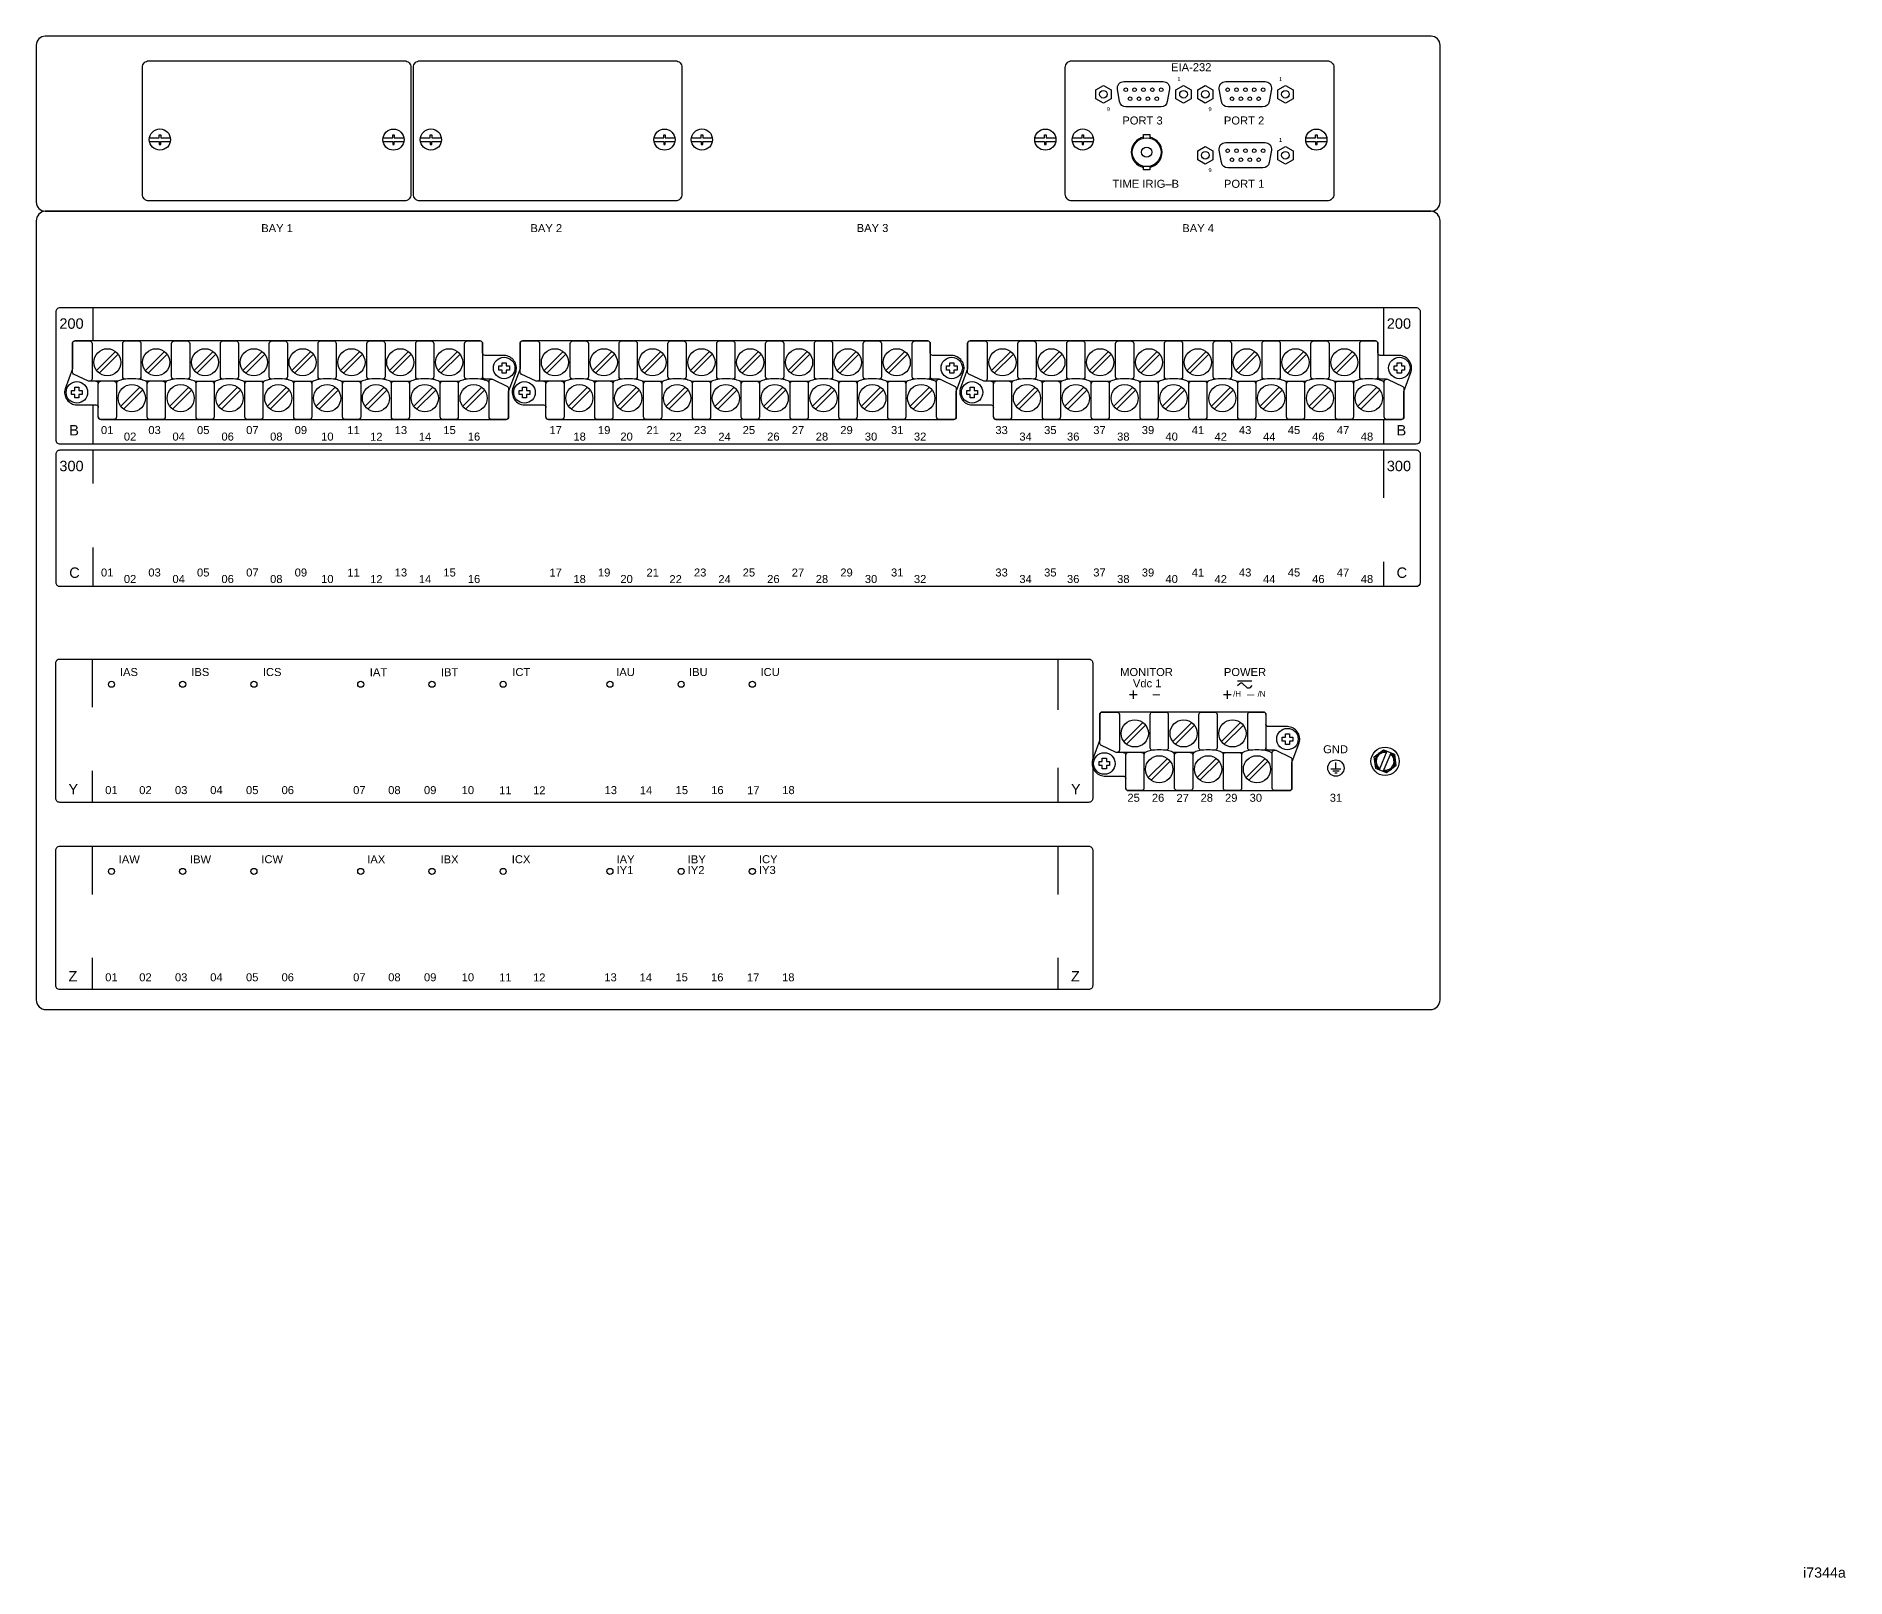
# Model space of a CAD drawing. Header units: inches. Extents: x 0.5 to 47.5, y 0.5 to 35.3.
# Drawn here: x 25.26 to 47.5, y 0.5 to 19.44 of the extents above; entities that cross this region are included whole.
import ezdxf
from ezdxf.enums import TextEntityAlignment as Align

# ---------------------------------------------------------------- set-up
doc = ezdxf.new("R2010")
doc.units = ezdxf.units.IN
doc.header["$MEASUREMENT"] = 0
doc.layers.add('6.0_____[DWG]', color=7, linetype='Continuous')
doc.styles.add('Arial', font='arial.ttf')

msp = doc.modelspace()

# ---------------------------------------------------------------- linework, layer by layer
at = {"layer": '6.0_____[DWG]'}
for points in [[(42.404, 19.441), (25.374, 19.441, 0.414214), (25.264, 19.331), (25.264, 17.401, 0.414214), (25.374, 17.291), (42.404, 17.291, 0.414214), (42.514, 17.401), (42.514, 19.331, 0.414214), (42.404, 19.441)], [(38.871, 18.2, 0.815611), (38.871, 17.829)], [(38.946, 17.829, 0.820361), (38.946, 18.201)], [(42.514, 7.601), (42.514, 17.171, 0.387512), (42.404, 17.291), (25.374, 17.291, 0.388233), (25.264, 17.171), (25.264, 7.601), (25.264, 7.601, 0.414215), (25.384, 7.481), (42.394, 7.481, 0.414214), (42.514, 7.601), (42.514, 7.601)], [(26.027, 14.762, 0.414213), (26.057, 14.732), (31.039, 14.732, 0.414214), (31.069, 14.762), (31.069, 15.075), (31.16, 15.32, 0.480048), (31.015, 15.518), (30.78, 15.518, -0.414214), (30.75, 15.548), (30.75, 15.666, 0.414212), (30.72, 15.696), (30.72, 15.696), (25.739, 15.696, 0.414215), (25.709, 15.666), (25.709, 15.353), (25.618, 15.108, 0.47859), (25.763, 14.91), (25.997, 14.91, -0.414214), (26.027, 14.88)], [(26.266, 15.201), (25.908, 15.201), (25.722, 15.29, -0.241986), (25.709, 15.31), (25.709, 15.666, -0.422157), (25.736, 15.696), (25.92, 15.696, -0.414214), (25.95, 15.666), (25.95, 15.229, -0.390527), (25.92, 15.201)], [(26.365, 15.227), (26.357, 15.227, -0.414214), (26.327, 15.257), (26.327, 15.666, -0.414214), (26.357, 15.696), (26.52, 15.696, -0.414214), (26.55, 15.666), (26.55, 15.257, -0.414214), (26.52, 15.227), (26.513, 15.227)], [(26.965, 15.227), (26.957, 15.227, -0.414214), (26.927, 15.257), (26.927, 15.666, -0.414214), (26.957, 15.696), (27.12, 15.696, -0.414214), (27.15, 15.666), (27.15, 15.257, -0.414214), (27.12, 15.227), (27.114, 15.227)], [(27.565, 15.227), (27.557, 15.227, -0.414214), (27.527, 15.257), (27.527, 15.666, -0.414214), (27.557, 15.696), (27.72, 15.696, -0.414214), (27.75, 15.666), (27.75, 15.257, -0.414214), (27.72, 15.227), (27.714, 15.227)], [(28.165, 15.227), (28.157, 15.227, -0.414214), (28.127, 15.257), (28.127, 15.666, -0.414214), (28.157, 15.696), (28.32, 15.696, -0.414214), (28.35, 15.666), (28.35, 15.257, -0.414214), (28.32, 15.227), (28.314, 15.227)], [(28.765, 15.227), (28.757, 15.227, -0.414214), (28.727, 15.257), (28.727, 15.666, -0.414214), (28.757, 15.696), (28.92, 15.696, -0.414214), (28.95, 15.666), (28.95, 15.257, -0.414214), (28.92, 15.227), (28.914, 15.227)], [(29.365, 15.227), (29.358, 15.227, -0.414214), (29.328, 15.257), (29.328, 15.666, -0.414214), (29.358, 15.696), (29.52, 15.696, -0.414214), (29.55, 15.666), (29.55, 15.257, -0.414214), (29.52, 15.227), (29.514, 15.227)], [(29.965, 15.227), (29.958, 15.227, -0.414214), (29.928, 15.257), (29.928, 15.666, -0.414214), (29.958, 15.696), (30.12, 15.696, -0.414214), (30.15, 15.666), (30.15, 15.257, -0.414214), (30.12, 15.227), (30.114, 15.227)], [(30.565, 15.227), (30.558, 15.227, -0.414214), (30.528, 15.257), (30.528, 15.666, -0.414214), (30.558, 15.696), (30.72, 15.696, -0.414214), (30.75, 15.666), (30.75, 15.257, -0.414214), (30.72, 15.227), (30.714, 15.227)], [(31.527, 14.762, 0.414213), (31.557, 14.732), (36.539, 14.732, 0.414214), (36.569, 14.762), (36.569, 15.075), (36.66, 15.32, 0.480048), (36.515, 15.518), (36.28, 15.518, -0.414214), (36.25, 15.548), (36.25, 15.666, 0.414212), (36.22, 15.696), (36.22, 15.696), (31.239, 15.696, 0.414215), (31.209, 15.666), (31.209, 15.353), (31.118, 15.108, 0.47859), (31.263, 14.91), (31.497, 14.91, -0.414214), (31.527, 14.88)], [(31.766, 15.201), (31.408, 15.201), (31.222, 15.29, -0.241986), (31.209, 15.31), (31.209, 15.666, -0.422157), (31.236, 15.696), (31.42, 15.696, -0.414214), (31.45, 15.666), (31.45, 15.229, -0.390527), (31.42, 15.201)], [(31.865, 15.227), (31.857, 15.227, -0.414214), (31.827, 15.257), (31.827, 15.666, -0.414214), (31.857, 15.696), (32.02, 15.696, -0.414214), (32.05, 15.666), (32.05, 15.257, -0.414214), (32.02, 15.227), (32.013, 15.227)], [(32.465, 15.227), (32.457, 15.227, -0.414214), (32.427, 15.257), (32.427, 15.666, -0.414214), (32.457, 15.696), (32.62, 15.696, -0.414214), (32.65, 15.666), (32.65, 15.257, -0.414214), (32.62, 15.227), (32.613, 15.227)], [(33.065, 15.227), (33.057, 15.227, -0.414214), (33.027, 15.257), (33.027, 15.666, -0.414214), (33.057, 15.696), (33.22, 15.696, -0.414214), (33.25, 15.666), (33.25, 15.257, -0.414214), (33.22, 15.227), (33.214, 15.227)], [(33.665, 15.227), (33.657, 15.227, -0.414214), (33.627, 15.257), (33.627, 15.666, -0.414214), (33.657, 15.696), (33.82, 15.696, -0.414214), (33.85, 15.666), (33.85, 15.257, -0.414214), (33.82, 15.227), (33.814, 15.227)], [(34.265, 15.227), (34.257, 15.227, -0.414214), (34.227, 15.257), (34.227, 15.666, -0.414214), (34.257, 15.696), (34.42, 15.696, -0.414214), (34.45, 15.666), (34.45, 15.257, -0.414214), (34.42, 15.227), (34.414, 15.227)], [(34.865, 15.227), (34.857, 15.227, -0.414214), (34.827, 15.257), (34.827, 15.666, -0.414214), (34.857, 15.696), (35.02, 15.696, -0.414214), (35.05, 15.666), (35.05, 15.257, -0.414214), (35.02, 15.227), (35.014, 15.227)], [(35.465, 15.227), (35.457, 15.227, -0.414214), (35.427, 15.257), (35.427, 15.666, -0.414214), (35.457, 15.696), (35.62, 15.696, -0.414214), (35.65, 15.666), (35.65, 15.257, -0.414214), (35.62, 15.227), (35.614, 15.227)], [(36.065, 15.227), (36.058, 15.227, -0.414214), (36.028, 15.257), (36.028, 15.666, -0.414214), (36.058, 15.696), (36.22, 15.696, -0.414214), (36.25, 15.666), (36.25, 15.257, -0.414214), (36.22, 15.227), (36.214, 15.227)], [(37.027, 14.762, 0.414213), (37.057, 14.732), (42.039, 14.732, 0.414214), (42.069, 14.762), (42.069, 15.075), (42.16, 15.32, 0.480048), (42.015, 15.518), (41.78, 15.518, -0.414214), (41.75, 15.548), (41.75, 15.666, 0.414212), (41.72, 15.696), (41.72, 15.696), (36.739, 15.696, 0.414215), (36.709, 15.666), (36.709, 15.353), (36.618, 15.108, 0.47859), (36.763, 14.91), (36.997, 14.91, -0.414214), (37.027, 14.88)], [(37.266, 15.201), (36.908, 15.201), (36.722, 15.29, -0.241986), (36.709, 15.31), (36.709, 15.666, -0.422157), (36.736, 15.696), (36.92, 15.696, -0.414214), (36.95, 15.666), (36.95, 15.229, -0.390527), (36.92, 15.201)], [(37.365, 15.227), (37.357, 15.227, -0.414214), (37.327, 15.257), (37.327, 15.666, -0.414214), (37.357, 15.696), (37.52, 15.696, -0.414214), (37.55, 15.666), (37.55, 15.257, -0.414214), (37.52, 15.227), (37.513, 15.227)], [(37.965, 15.227), (37.957, 15.227, -0.414214), (37.927, 15.257), (37.927, 15.666, -0.414214), (37.957, 15.696), (38.12, 15.696, -0.414214), (38.15, 15.666), (38.15, 15.257, -0.414214), (38.12, 15.227), (38.113, 15.227)], [(38.565, 15.227), (38.557, 15.227, -0.414214), (38.527, 15.257), (38.527, 15.666, -0.414214), (38.557, 15.696), (38.72, 15.696, -0.414214), (38.75, 15.666), (38.75, 15.257, -0.414214), (38.72, 15.227), (38.714, 15.227)], [(39.165, 15.227), (39.157, 15.227, -0.414214), (39.127, 15.257), (39.127, 15.666, -0.414214), (39.157, 15.696), (39.32, 15.696, -0.414214), (39.35, 15.666), (39.35, 15.257, -0.414214), (39.32, 15.227), (39.314, 15.227)], [(39.765, 15.227), (39.757, 15.227, -0.414214), (39.727, 15.257), (39.727, 15.666, -0.414214), (39.757, 15.696), (39.92, 15.696, -0.414214), (39.95, 15.666), (39.95, 15.257, -0.414214), (39.92, 15.227), (39.914, 15.227)], [(40.365, 15.227), (40.357, 15.227, -0.414214), (40.327, 15.257), (40.327, 15.666, -0.414214), (40.357, 15.696), (40.52, 15.696, -0.414214), (40.55, 15.666), (40.55, 15.257, -0.414214), (40.52, 15.227), (40.514, 15.227)], [(40.965, 15.227), (40.957, 15.227, -0.414214), (40.927, 15.257), (40.927, 15.666, -0.414214), (40.957, 15.696), (41.12, 15.696, -0.414214), (41.15, 15.666), (41.15, 15.257, -0.414214), (41.12, 15.227), (41.114, 15.227)], [(41.565, 15.227), (41.558, 15.227, -0.414214), (41.528, 15.257), (41.528, 15.666, -0.414214), (41.558, 15.696), (41.72, 15.696, -0.414214), (41.75, 15.666), (41.75, 15.257, -0.414214), (41.72, 15.227), (41.714, 15.227)], [(25.997, 15.201, -0.414214), (26.027, 15.171)], [(26.22, 15.201, -0.414214), (26.25, 15.171), (26.25, 14.762, -0.414214), (26.22, 14.732), (26.057, 14.732, -0.414214), (26.027, 14.762), (26.027, 15.171, -0.414214), (26.057, 15.201)], [(26.628, 15.171, 0.191033), (26.619, 15.195, 0.081668), (26.603, 15.205, 0.0591), (26.54, 15.224, 0.034646), (26.438, 15.231, 0.03436), (26.338, 15.224, 0.0591), (26.274, 15.205, 0.081668), (26.258, 15.195, 0.191033), (26.25, 15.171)], [(26.82, 15.201, -0.414214), (26.85, 15.171), (26.85, 14.762, -0.414214), (26.82, 14.732), (26.658, 14.732, -0.414214), (26.628, 14.762), (26.628, 15.171, -0.414214), (26.658, 15.201)], [(27.228, 15.171, 0.191033), (27.22, 15.195, 0.081668), (27.204, 15.205, 0.0591), (27.141, 15.224, 0.034646), (27.039, 15.231, 0.03436), (26.938, 15.224, 0.0591), (26.875, 15.205, 0.081668), (26.859, 15.195, 0.191033), (26.85, 15.171)], [(27.42, 15.201, -0.414214), (27.45, 15.171), (27.45, 14.762, -0.414214), (27.42, 14.732), (27.258, 14.732, -0.414214), (27.228, 14.762), (27.228, 15.171, -0.414214), (27.258, 15.201)], [(27.828, 15.171, 0.191033), (27.82, 15.195, 0.081668), (27.804, 15.205, 0.0591), (27.741, 15.224, 0.034646), (27.639, 15.231, 0.03436), (27.538, 15.224, 0.0591), (27.475, 15.205, 0.081668), (27.459, 15.195, 0.191033), (27.45, 15.171)], [(28.021, 15.201, -0.414214), (28.05, 15.171), (28.05, 14.762, -0.414214), (28.021, 14.732), (27.858, 14.732, -0.414214), (27.828, 14.762), (27.828, 15.171, -0.414214), (27.858, 15.201)], [(28.428, 15.171, 0.191033), (28.42, 15.195, 0.081668), (28.404, 15.205, 0.0591), (28.341, 15.224, 0.034646), (28.239, 15.231, 0.03436), (28.138, 15.224, 0.0591), (28.075, 15.205, 0.081668), (28.059, 15.195, 0.191033), (28.05, 15.171)], [(28.621, 15.201, -0.414214), (28.651, 15.171), (28.651, 14.762, -0.414214), (28.621, 14.732), (28.458, 14.732, -0.414214), (28.428, 14.762), (28.428, 15.171, -0.414214), (28.458, 15.201)], [(29.028, 15.171, 0.191033), (29.02, 15.195, 0.081668), (29.004, 15.205, 0.0591), (28.941, 15.224, 0.034646), (28.839, 15.231, 0.03436), (28.738, 15.224, 0.0591), (28.675, 15.205, 0.081668), (28.659, 15.195, 0.191033), (28.651, 15.171)], [(29.221, 15.201, -0.414214), (29.251, 15.171), (29.251, 14.762, -0.414214), (29.221, 14.732), (29.058, 14.732, -0.414214), (29.028, 14.762), (29.028, 15.171, -0.414214), (29.058, 15.201)], [(29.628, 15.171, 0.191033), (29.62, 15.195, 0.081668), (29.604, 15.205, 0.0591), (29.541, 15.224, 0.034646), (29.439, 15.231, 0.03436), (29.338, 15.224, 0.0591), (29.275, 15.205, 0.081668), (29.259, 15.195, 0.191033), (29.251, 15.171)], [(29.821, 15.201, -0.414214), (29.851, 15.171), (29.851, 14.762, -0.414214), (29.821, 14.732), (29.658, 14.732, -0.414214), (29.628, 14.762), (29.628, 15.171, -0.414214), (29.658, 15.201)], [(30.228, 15.171, 0.191033), (30.22, 15.195, 0.081668), (30.204, 15.205, 0.0591), (30.141, 15.224, 0.034646), (30.039, 15.231, 0.03436), (29.938, 15.224, 0.0591), (29.875, 15.205, 0.081668), (29.859, 15.195, 0.191033), (29.851, 15.171)], [(30.421, 15.201, -0.414214), (30.451, 15.171), (30.451, 14.762, -0.414214), (30.421, 14.732), (30.258, 14.732, -0.414214), (30.228, 14.762), (30.228, 15.171, -0.414214), (30.258, 15.201)], [(30.828, 15.179, 0.127742), (30.82, 15.195, 0.081668), (30.804, 15.205, 0.0591), (30.741, 15.224, 0.034646), (30.639, 15.231, 0.03436), (30.538, 15.224, 0.0591), (30.475, 15.205, 0.081668), (30.459, 15.195, 0.191033), (30.451, 15.171)], [(30.858, 15.227), (30.78, 15.227, -0.414214), (30.75, 15.257)], [(31.497, 15.201, -0.414214), (31.527, 15.171)], [(31.72, 15.201, -0.414214), (31.75, 15.171), (31.75, 14.762, -0.414214), (31.72, 14.732), (31.557, 14.732, -0.414214), (31.527, 14.762), (31.527, 15.171, -0.414214), (31.557, 15.201)], [(32.128, 15.171, 0.191033), (32.119, 15.195, 0.081668), (32.103, 15.205, 0.0591), (32.04, 15.224, 0.034646), (31.938, 15.231, 0.03436), (31.838, 15.224, 0.0591), (31.774, 15.205, 0.081668), (31.758, 15.195, 0.191033), (31.75, 15.171)], [(32.32, 15.201, -0.414214), (32.35, 15.171), (32.35, 14.762, -0.414214), (32.32, 14.732), (32.158, 14.732, -0.414214), (32.128, 14.762), (32.128, 15.171, -0.414214), (32.158, 15.201)], [(32.728, 15.171, 0.191033), (32.72, 15.195, 0.081668), (32.704, 15.205, 0.0591), (32.641, 15.224, 0.034646), (32.539, 15.231, 0.03436), (32.438, 15.224, 0.0591), (32.375, 15.205, 0.081668), (32.359, 15.195, 0.191033), (32.35, 15.171)], [(32.92, 15.201, -0.414214), (32.95, 15.171), (32.95, 14.762, -0.414214), (32.92, 14.732), (32.758, 14.732, -0.414214), (32.728, 14.762), (32.728, 15.171, -0.414214), (32.758, 15.201)], [(33.328, 15.171, 0.191033), (33.32, 15.195, 0.081668), (33.304, 15.205, 0.0591), (33.241, 15.224, 0.034646), (33.139, 15.231, 0.03436), (33.038, 15.224, 0.0591), (32.975, 15.205, 0.081668), (32.959, 15.195, 0.191033), (32.95, 15.171)], [(33.52, 15.201, -0.414214), (33.55, 15.171), (33.55, 14.762, -0.414214), (33.52, 14.732), (33.358, 14.732, -0.414214), (33.328, 14.762), (33.328, 15.171, -0.414214), (33.358, 15.201)], [(33.928, 15.171, 0.191033), (33.92, 15.195, 0.081668), (33.904, 15.205, 0.0591), (33.841, 15.224, 0.034646), (33.739, 15.231, 0.03436), (33.638, 15.224, 0.0591), (33.575, 15.205, 0.081668), (33.559, 15.195, 0.191033), (33.55, 15.171)], [(34.12, 15.201, -0.414214), (34.15, 15.171), (34.15, 14.762, -0.414214), (34.12, 14.732), (33.958, 14.732, -0.414214), (33.928, 14.762), (33.928, 15.171, -0.414214), (33.958, 15.201)], [(34.528, 15.171, 0.191033), (34.52, 15.195, 0.081668), (34.504, 15.205, 0.0591), (34.441, 15.224, 0.034646), (34.339, 15.231, 0.03436), (34.238, 15.224, 0.0591), (34.175, 15.205, 0.081668), (34.159, 15.195, 0.191033), (34.15, 15.171)], [(34.72, 15.201, -0.414214), (34.75, 15.171), (34.75, 14.762, -0.414214), (34.72, 14.732), (34.558, 14.732, -0.414214), (34.528, 14.762), (34.528, 15.171, -0.414214), (34.558, 15.201)], [(35.128, 15.171, 0.191033), (35.12, 15.195, 0.081668), (35.104, 15.205, 0.0591), (35.041, 15.224, 0.034646), (34.939, 15.231, 0.03436), (34.838, 15.224, 0.0591), (34.775, 15.205, 0.081668), (34.759, 15.195, 0.191033), (34.75, 15.171)], [(35.32, 15.201, -0.414214), (35.35, 15.171), (35.35, 14.762, -0.414214), (35.32, 14.732), (35.158, 14.732, -0.414214), (35.128, 14.762), (35.128, 15.171, -0.414214), (35.158, 15.201)], [(35.728, 15.171, 0.191033), (35.72, 15.195, 0.081668), (35.704, 15.205, 0.0591), (35.641, 15.224, 0.034646), (35.539, 15.231, 0.03436), (35.438, 15.224, 0.0591), (35.375, 15.205, 0.081668), (35.359, 15.195, 0.191033), (35.35, 15.171)], [(35.92, 15.201, -0.414214), (35.95, 15.171), (35.95, 14.762, -0.414214), (35.92, 14.732), (35.758, 14.732, -0.414214), (35.728, 14.762), (35.728, 15.171, -0.414214), (35.758, 15.201)], [(36.328, 15.179, 0.127742), (36.32, 15.195, 0.081668), (36.304, 15.205, 0.0591), (36.241, 15.224, 0.034646), (36.139, 15.231, 0.03436), (36.038, 15.224, 0.0591), (35.975, 15.205, 0.081668), (35.959, 15.195, 0.191033), (35.951, 15.171)], [(36.358, 15.227), (36.28, 15.227, -0.414214), (36.25, 15.257)], [(36.997, 15.201, -0.414214), (37.027, 15.171)], [(37.22, 15.201, -0.414214), (37.25, 15.171), (37.25, 14.762, -0.414214), (37.22, 14.732), (37.057, 14.732, -0.414214), (37.027, 14.762), (37.027, 15.171, -0.414214), (37.057, 15.201)], [(37.628, 15.171, 0.191033), (37.619, 15.195, 0.081668), (37.603, 15.205, 0.0591), (37.54, 15.224, 0.034646), (37.438, 15.231, 0.03436), (37.338, 15.224, 0.0591), (37.274, 15.205, 0.081668), (37.258, 15.195, 0.191033), (37.25, 15.171)], [(37.82, 15.201, -0.414214), (37.85, 15.171), (37.85, 14.762, -0.414214), (37.82, 14.732), (37.658, 14.732, -0.414214), (37.628, 14.762), (37.628, 15.171, -0.414214), (37.658, 15.201)], [(38.228, 15.171, 0.191033), (38.22, 15.195, 0.081668), (38.204, 15.205, 0.0591), (38.141, 15.224, 0.034646), (38.039, 15.231, 0.03436), (37.938, 15.224, 0.0591), (37.875, 15.205, 0.081668), (37.859, 15.195, 0.191033), (37.85, 15.171)], [(38.42, 15.201, -0.414214), (38.45, 15.171), (38.45, 14.762, -0.414214), (38.42, 14.732), (38.258, 14.732, -0.414214), (38.228, 14.762), (38.228, 15.171, -0.414214), (38.258, 15.201)], [(38.828, 15.171, 0.191033), (38.82, 15.195, 0.081668), (38.804, 15.205, 0.0591), (38.741, 15.224, 0.034646), (38.639, 15.231, 0.03436), (38.538, 15.224, 0.0591), (38.475, 15.205, 0.081668), (38.459, 15.195, 0.191033), (38.45, 15.171)], [(39.02, 15.201, -0.414214), (39.05, 15.171), (39.05, 14.762, -0.414214), (39.02, 14.732), (38.858, 14.732, -0.414214), (38.828, 14.762), (38.828, 15.171, -0.414214), (38.858, 15.201)], [(39.428, 15.171, 0.191033), (39.42, 15.195, 0.081668), (39.404, 15.205, 0.0591), (39.341, 15.224, 0.034646), (39.239, 15.231, 0.03436), (39.138, 15.224, 0.0591), (39.075, 15.205, 0.081668), (39.059, 15.195, 0.191033), (39.05, 15.171)], [(39.62, 15.201, -0.414214), (39.65, 15.171), (39.65, 14.762, -0.414214), (39.62, 14.732), (39.458, 14.732, -0.414214), (39.428, 14.762), (39.428, 15.171, -0.414214), (39.458, 15.201)], [(40.028, 15.171, 0.191033), (40.02, 15.195, 0.081668), (40.004, 15.205, 0.0591), (39.941, 15.224, 0.034646), (39.839, 15.231, 0.03436), (39.738, 15.224, 0.0591), (39.675, 15.205, 0.081668), (39.659, 15.195, 0.191033), (39.65, 15.171)], [(40.22, 15.201, -0.414214), (40.25, 15.171), (40.25, 14.762, -0.414214), (40.22, 14.732), (40.058, 14.732, -0.414214), (40.028, 14.762), (40.028, 15.171, -0.414214), (40.058, 15.201)], [(40.628, 15.171, 0.191033), (40.62, 15.195, 0.081668), (40.604, 15.205, 0.0591), (40.541, 15.224, 0.034646), (40.439, 15.231, 0.03436), (40.338, 15.224, 0.0591), (40.275, 15.205, 0.081668), (40.259, 15.195, 0.191033), (40.25, 15.171)], [(40.82, 15.201, -0.414214), (40.85, 15.171), (40.85, 14.762, -0.414214), (40.82, 14.732), (40.658, 14.732, -0.414214), (40.628, 14.762), (40.628, 15.171, -0.414214), (40.658, 15.201)], [(41.228, 15.171, 0.191033), (41.22, 15.195, 0.081668), (41.204, 15.205, 0.0591), (41.141, 15.224, 0.034646), (41.039, 15.231, 0.03436), (40.938, 15.224, 0.0591), (40.875, 15.205, 0.081668), (40.859, 15.195, 0.191033), (40.85, 15.171)], [(41.42, 15.201, -0.414214), (41.45, 15.171), (41.45, 14.762, -0.414214), (41.42, 14.732), (41.258, 14.732, -0.414214), (41.228, 14.762), (41.228, 15.171, -0.414214), (41.258, 15.201)], [(41.828, 15.179, 0.127742), (41.82, 15.195, 0.081668), (41.804, 15.205, 0.0591), (41.741, 15.224, 0.034646), (41.639, 15.231, 0.03436), (41.538, 15.224, 0.0591), (41.475, 15.205, 0.081668), (41.459, 15.195, 0.191033), (41.451, 15.171)], [(41.858, 15.227), (41.78, 15.227, -0.414214), (41.75, 15.257)], [(38.246, 10.458), (38.246, 10.076, -0.414214), (38.196, 10.026), (25.554, 10.026, -0.414214), (25.504, 10.076), (25.504, 11.738, -0.414214), (25.554, 11.788), (38.196, 11.788, -0.414214), (38.246, 11.738), (38.246, 10.555)], [(40.202, 11.461), (40.176, 11.435, -0.404962), (40.138, 11.436), (40.09, 11.484), (40.09, 11.484, 0.404962), (40.052, 11.485), (40.026, 11.459)], [(40.375, 11.106, 0.414212), (40.345, 11.136), (38.364, 11.136, 0.414215), (38.334, 11.106), (38.334, 10.793), (38.243, 10.548, 0.47859), (38.388, 10.35), (38.622, 10.35, -0.414214), (38.652, 10.32)], [(38.891, 10.641), (38.533, 10.641), (38.347, 10.73, -0.241986), (38.334, 10.75), (38.334, 11.106, -0.422157), (38.361, 11.136), (38.545, 11.136, -0.414214), (38.575, 11.106), (38.575, 10.669, -0.390527), (38.545, 10.641)], [(38.99, 10.667), (38.982, 10.667, -0.414214), (38.952, 10.697), (38.952, 11.106, -0.414214), (38.982, 11.136), (39.145, 11.136, -0.414214), (39.175, 11.106), (39.175, 10.697, -0.414214), (39.145, 10.667), (39.138, 10.667)], [(39.59, 10.667), (39.582, 10.667, -0.414214), (39.552, 10.697), (39.552, 11.106, -0.414214), (39.582, 11.136), (39.745, 11.136, -0.414214), (39.775, 11.106), (39.775, 10.697, -0.414214), (39.745, 10.667), (39.739, 10.667)], [(40.19, 10.667), (40.182, 10.667, -0.414214), (40.152, 10.697), (40.152, 11.106, -0.414214), (40.182, 11.136), (40.345, 11.136, -0.414214), (40.375, 11.106), (40.375, 10.697, -0.414214), (40.345, 10.667), (40.339, 10.667)], [(38.652, 10.202, 0.414213), (38.682, 10.172), (40.664, 10.172, 0.414214), (40.694, 10.202), (40.694, 10.515), (40.785, 10.76, 0.480048), (40.64, 10.958), (40.405, 10.958, -0.414214), (40.375, 10.988)], [(40.483, 10.667), (40.405, 10.667, -0.414214), (40.375, 10.697)], [(38.622, 10.641, -0.414214), (38.652, 10.611)], [(38.845, 10.641, -0.414214), (38.875, 10.611), (38.875, 10.202, -0.414214), (38.845, 10.172), (38.682, 10.172, -0.414214), (38.652, 10.202), (38.652, 10.611, -0.414214), (38.682, 10.641)], [(39.253, 10.611, 0.191033), (39.244, 10.634, 0.081668), (39.228, 10.645, 0.0591), (39.165, 10.664, 0.034646), (39.063, 10.671, 0.03436), (38.963, 10.664, 0.0591), (38.899, 10.645, 0.081668), (38.883, 10.634, 0.191033), (38.875, 10.611)], [(39.445, 10.641, -0.414214), (39.475, 10.611), (39.475, 10.202, -0.414214), (39.445, 10.172), (39.283, 10.172, -0.414214), (39.253, 10.202), (39.253, 10.611, -0.414214), (39.283, 10.641)], [(39.853, 10.611, 0.191033), (39.845, 10.634, 0.081668), (39.829, 10.645, 0.0591), (39.766, 10.664, 0.034646), (39.664, 10.671, 0.03436), (39.563, 10.664, 0.0591), (39.5, 10.645, 0.081668), (39.484, 10.634, 0.191033), (39.475, 10.611)], [(40.045, 10.641, -0.414214), (40.075, 10.611), (40.075, 10.202, -0.414214), (40.045, 10.172), (39.883, 10.172, -0.414214), (39.853, 10.202), (39.853, 10.611, -0.414214), (39.883, 10.641)], [(40.453, 10.619, 0.127742), (40.445, 10.634, 0.081668), (40.429, 10.645, 0.0591), (40.366, 10.664, 0.034646), (40.264, 10.671, 0.03436), (40.163, 10.664, 0.0591), (40.1, 10.645, 0.081668), (40.084, 10.634, 0.191033), (40.075, 10.611)], [(41.861, 10.654, 0.802175), (41.767, 10.428, 0.802175)], [(41.855, 10.64, 0.779376), (41.773, 10.443)], [(41.817, 10.408, 0.802179), (41.911, 10.634)], [(41.823, 10.423, 0.776676), (41.905, 10.619)]]:
    msp.add_lwpolyline(points, format="xyb", dxfattribs=at)
for points in [[(26.649, 19.138), (29.789, 19.138, -0.414214), (29.869, 19.058), (29.869, 17.498, -0.414214), (29.789, 17.418), (26.649, 17.418, -0.414214), (26.569, 17.498), (26.569, 19.058, -0.414214)], [(29.979, 19.138), (33.119, 19.138, -0.414214), (33.199, 19.058), (33.199, 17.498, -0.414214), (33.119, 17.418), (29.979, 17.418, -0.414214), (29.899, 17.498), (29.899, 19.058, -0.414214)], [(37.989, 19.138), (41.129, 19.138, -0.414214), (41.209, 19.058), (41.209, 17.498, -0.414214), (41.129, 17.418), (37.989, 17.418, -0.414214), (37.909, 17.498), (37.909, 19.058, -0.414214)], [(38.628, 18.883), (39.112, 18.883, -0.46318), (39.19, 18.79), (39.162, 18.637, -0.363045), (39.085, 18.572), (38.655, 18.572, -0.360245), (38.577, 18.637), (38.55, 18.79, -0.463312)], [(39.88, 18.883), (40.364, 18.883, -0.46318), (40.442, 18.79), (40.414, 18.637, -0.363045), (40.337, 18.572), (39.907, 18.572, -0.360245), (39.829, 18.637), (39.802, 18.79, -0.463312)], [(39.88, 18.133), (40.364, 18.133, -0.46318), (40.442, 18.04), (40.414, 17.887, -0.363045), (40.337, 17.822), (39.907, 17.822, -0.360245), (39.829, 17.887), (39.802, 18.04, -0.463312)], [(25.559, 16.107), (42.219, 16.107, -0.468367), (42.269, 16.047), (42.269, 14.477, -0.414132), (42.219, 14.427), (25.559, 14.427, -0.414214), (25.509, 14.477), (25.509, 16.057, -0.414287)], [(31.042, 14.732), (30.858, 14.732, -0.414214), (30.828, 14.762), (30.828, 15.199, -0.390527), (30.858, 15.227), (30.87, 15.227), (31.056, 15.138, -0.241514), (31.069, 15.118), (31.069, 14.762, -0.422157)], [(36.542, 14.732), (36.358, 14.732, -0.414214), (36.328, 14.762), (36.328, 15.199, -0.390527), (36.358, 15.227), (36.37, 15.227), (36.556, 15.138, -0.241514), (36.569, 15.118), (36.569, 14.762, -0.422157)], [(42.042, 14.732), (41.858, 14.732, -0.414214), (41.828, 14.762), (41.828, 15.199, -0.390527), (41.858, 15.227), (41.87, 15.227), (42.056, 15.138, -0.241514), (42.069, 15.118), (42.069, 14.762, -0.422157)], [(25.559, 14.357), (42.219, 14.357, -0.468367), (42.269, 14.297), (42.269, 12.727, -0.414132), (42.219, 12.677), (25.559, 12.677, -0.414214), (25.509, 12.727), (25.509, 14.307, -0.414287)], [(40.667, 10.172), (40.483, 10.172, -0.414214), (40.453, 10.202), (40.453, 10.639, -0.390527), (40.483, 10.667), (40.495, 10.667), (40.681, 10.577, -0.241514), (40.694, 10.557), (40.694, 10.202, -0.422157)], [(25.554, 9.488), (38.196, 9.488, -0.414214), (38.246, 9.438), (38.246, 7.776, -0.414214), (38.196, 7.726), (25.554, 7.726, -0.414214), (25.504, 7.776), (25.504, 9.438, -0.414214)]]:
    msp.add_lwpolyline(points, format="xyb", close=True, dxfattribs=at)
for points in [[(38.378, 18.836), (38.472, 18.782), (38.472, 18.673), (38.378, 18.619), (38.284, 18.673), (38.284, 18.782)], [(39.362, 18.836), (39.456, 18.782), (39.456, 18.673), (39.362, 18.619), (39.268, 18.673), (39.268, 18.782)], [(39.63, 18.836), (39.724, 18.782), (39.724, 18.673), (39.63, 18.619), (39.536, 18.673), (39.536, 18.782)], [(40.614, 18.836), (40.708, 18.782), (40.708, 18.673), (40.614, 18.619), (40.52, 18.673), (40.52, 18.782)], [(39.63, 18.086), (39.724, 18.032), (39.724, 17.923), (39.63, 17.869), (39.536, 17.923), (39.536, 18.032)], [(40.614, 18.086), (40.708, 18.032), (40.708, 17.923), (40.614, 17.869), (40.52, 17.923), (40.52, 18.032)], [(30.989, 15.389), (30.989, 15.429), (31.039, 15.429), (31.039, 15.389), (31.079, 15.389), (31.079, 15.339), (31.039, 15.339), (31.039, 15.299), (30.989, 15.299), (30.989, 15.339), (30.949, 15.339), (30.949, 15.389)], [(36.489, 15.389), (36.489, 15.429), (36.539, 15.429), (36.539, 15.389), (36.579, 15.389), (36.579, 15.339), (36.539, 15.339), (36.539, 15.299), (36.489, 15.299), (36.489, 15.339), (36.449, 15.339), (36.449, 15.389)], [(41.989, 15.389), (41.989, 15.429), (42.039, 15.429), (42.039, 15.389), (42.079, 15.389), (42.079, 15.339), (42.039, 15.339), (42.039, 15.299), (41.989, 15.299), (41.989, 15.339), (41.949, 15.339), (41.949, 15.389)], [(25.739, 15.089), (25.739, 15.129), (25.789, 15.129), (25.789, 15.089), (25.829, 15.089), (25.829, 15.039), (25.789, 15.039), (25.789, 14.999), (25.739, 14.999), (25.739, 15.039), (25.699, 15.039), (25.699, 15.089)], [(31.239, 15.089), (31.239, 15.129), (31.289, 15.129), (31.289, 15.089), (31.329, 15.089), (31.329, 15.039), (31.289, 15.039), (31.289, 14.999), (31.239, 14.999), (31.239, 15.039), (31.199, 15.039), (31.199, 15.089)], [(36.739, 15.089), (36.739, 15.129), (36.789, 15.129), (36.789, 15.089), (36.829, 15.089), (36.829, 15.039), (36.789, 15.039), (36.789, 14.999), (36.739, 14.999), (36.739, 15.039), (36.699, 15.039), (36.699, 15.089)], [(40.614, 10.829), (40.614, 10.869), (40.664, 10.869), (40.664, 10.829), (40.704, 10.829), (40.704, 10.779), (40.664, 10.779), (40.664, 10.739), (40.614, 10.739), (40.614, 10.779), (40.574, 10.779), (40.574, 10.829)], [(41.706, 10.586), (41.82, 10.674), (41.953, 10.619), (41.972, 10.476), (41.858, 10.388), (41.724, 10.443)], [(38.364, 10.529), (38.364, 10.569), (38.414, 10.569), (38.414, 10.529), (38.454, 10.529), (38.454, 10.479), (38.414, 10.479), (38.414, 10.439), (38.364, 10.439), (38.364, 10.479), (38.324, 10.479), (38.324, 10.529)]]:
    msp.add_lwpolyline(points, close=True, dxfattribs=at)
for points in [[(26.656, 18.193), (26.775, 18.193), (26.775, 18.23), (26.794, 18.23), (26.794, 18.193), (26.912, 18.193)], [(26.656, 18.149), (26.775, 18.149), (26.775, 18.112), (26.794, 18.112), (26.794, 18.149), (26.912, 18.149)], [(29.526, 18.193), (29.645, 18.193), (29.645, 18.229), (29.664, 18.229), (29.664, 18.193), (29.782, 18.193)], [(29.526, 18.148), (29.645, 18.148), (29.645, 18.112), (29.664, 18.112), (29.664, 18.148), (29.782, 18.148)], [(29.986, 18.193), (30.105, 18.193), (30.105, 18.23), (30.124, 18.23), (30.124, 18.193), (30.242, 18.193)], [(29.986, 18.149), (30.105, 18.149), (30.105, 18.112), (30.124, 18.112), (30.124, 18.149), (30.242, 18.149)], [(32.856, 18.193), (32.975, 18.193), (32.975, 18.229), (32.994, 18.229), (32.994, 18.193), (33.112, 18.193)], [(32.856, 18.148), (32.975, 18.148), (32.975, 18.112), (32.994, 18.112), (32.994, 18.148), (33.112, 18.148)], [(33.316, 18.193), (33.435, 18.193), (33.435, 18.23), (33.454, 18.23), (33.454, 18.193), (33.572, 18.193)], [(33.316, 18.149), (33.435, 18.149), (33.435, 18.112), (33.454, 18.112), (33.454, 18.149), (33.572, 18.149)], [(37.536, 18.193), (37.655, 18.193), (37.655, 18.229), (37.674, 18.229), (37.674, 18.193), (37.792, 18.193)], [(37.536, 18.148), (37.655, 18.148), (37.655, 18.112), (37.674, 18.112), (37.674, 18.148), (37.792, 18.148)], [(37.996, 18.193), (38.115, 18.193), (38.115, 18.23), (38.134, 18.23), (38.134, 18.193), (38.252, 18.193)], [(37.996, 18.149), (38.115, 18.149), (38.115, 18.112), (38.134, 18.112), (38.134, 18.149), (38.252, 18.149)], [(38.871, 18.187), (38.871, 18.232), (38.946, 18.232), (38.946, 18.188)], [(40.866, 18.193), (40.985, 18.193), (40.985, 18.229), (41.004, 18.229), (41.004, 18.193), (41.122, 18.193)], [(40.866, 18.148), (40.985, 18.148), (40.985, 18.112), (41.004, 18.112), (41.004, 18.148), (41.122, 18.148)], [(38.946, 17.842), (38.946, 17.797), (38.871, 17.797), (38.871, 17.842)], [(25.959, 16.107), (25.959, 15.696)], [(41.819, 16.107), (41.819, 15.518)], [(26.238, 15.568), (26.004, 15.334)], [(26.839, 15.568), (26.605, 15.334)], [(27.439, 15.568), (27.205, 15.334)], [(28.039, 15.568), (27.805, 15.334)], [(28.639, 15.568), (28.405, 15.334)], [(29.239, 15.568), (29.005, 15.334)], [(29.839, 15.568), (29.605, 15.334)], [(30.439, 15.568), (30.205, 15.334)], [(31.738, 15.568), (31.504, 15.334)], [(32.339, 15.568), (32.105, 15.334)], [(32.939, 15.568), (32.705, 15.334)], [(33.539, 15.568), (33.305, 15.334)], [(34.139, 15.568), (33.905, 15.334)], [(34.739, 15.568), (34.505, 15.334)], [(35.339, 15.568), (35.105, 15.334)], [(35.939, 15.568), (35.705, 15.334)], [(37.238, 15.568), (37.004, 15.334)], [(37.839, 15.568), (37.605, 15.334)], [(38.439, 15.568), (38.205, 15.334)], [(39.039, 15.568), (38.805, 15.334)], [(39.639, 15.568), (39.405, 15.334)], [(40.239, 15.568), (40.005, 15.334)], [(40.839, 15.568), (40.605, 15.334)], [(41.439, 15.568), (41.205, 15.334)], [(26.271, 15.534), (26.037, 15.3)], [(26.872, 15.534), (26.638, 15.3)], [(27.472, 15.534), (27.238, 15.3)], [(28.072, 15.534), (27.838, 15.3)], [(28.672, 15.534), (28.438, 15.3)], [(29.272, 15.534), (29.038, 15.3)], [(29.872, 15.534), (29.638, 15.3)], [(30.472, 15.534), (30.238, 15.3)], [(31.771, 15.534), (31.537, 15.3)], [(32.372, 15.534), (32.138, 15.3)], [(32.972, 15.534), (32.738, 15.3)], [(33.572, 15.534), (33.338, 15.3)], [(34.172, 15.534), (33.938, 15.3)], [(34.772, 15.534), (34.538, 15.3)], [(35.372, 15.534), (35.138, 15.3)], [(35.972, 15.534), (35.738, 15.3)], [(37.271, 15.534), (37.037, 15.3)], [(37.872, 15.534), (37.638, 15.3)], [(38.472, 15.534), (38.238, 15.3)], [(39.072, 15.534), (38.838, 15.3)], [(39.672, 15.534), (39.438, 15.3)], [(40.272, 15.534), (40.038, 15.3)], [(40.872, 15.534), (40.638, 15.3)], [(41.472, 15.534), (41.238, 15.3)], [(26.539, 15.127), (26.304, 14.893)], [(26.867, 15.201), (26.611, 15.201)], [(27.139, 15.127), (26.905, 14.893)], [(27.212, 15.201), (27.467, 15.201)], [(27.739, 15.127), (27.505, 14.893)], [(27.812, 15.201), (28.067, 15.201)], [(28.339, 15.127), (28.105, 14.893)], [(28.412, 15.201), (28.667, 15.201)], [(28.939, 15.127), (28.705, 14.893)], [(29.012, 15.201), (29.267, 15.201)], [(29.539, 15.127), (29.305, 14.893)], [(29.612, 15.201), (29.867, 15.201)], [(30.139, 15.127), (29.905, 14.893)], [(30.212, 15.201), (30.467, 15.201)], [(30.739, 15.127), (30.505, 14.893)], [(30.828, 15.201), (30.811, 15.201)], [(32.039, 15.127), (31.804, 14.893)], [(32.367, 15.201), (32.111, 15.201)], [(32.639, 15.127), (32.405, 14.893)], [(32.712, 15.201), (32.967, 15.201)], [(33.239, 15.127), (33.005, 14.893)], [(33.312, 15.201), (33.567, 15.201)], [(33.839, 15.127), (33.605, 14.893)], [(33.912, 15.201), (34.167, 15.201)], [(34.439, 15.127), (34.205, 14.893)], [(34.512, 15.201), (34.767, 15.201)], [(35.039, 15.127), (34.805, 14.893)], [(35.112, 15.201), (35.367, 15.201)], [(35.639, 15.127), (35.405, 14.893)], [(35.712, 15.201), (35.967, 15.201)], [(36.239, 15.127), (36.005, 14.893)], [(36.328, 15.201), (36.311, 15.201)], [(37.539, 15.127), (37.304, 14.893)], [(37.867, 15.201), (37.611, 15.201)], [(38.139, 15.127), (37.905, 14.893)], [(38.212, 15.201), (38.467, 15.201)], [(38.739, 15.127), (38.505, 14.893)], [(38.812, 15.201), (39.067, 15.201)], [(39.339, 15.127), (39.105, 14.893)], [(39.412, 15.201), (39.667, 15.201)], [(39.939, 15.127), (39.705, 14.893)], [(40.012, 15.201), (40.267, 15.201)], [(40.539, 15.127), (40.305, 14.893)], [(40.612, 15.201), (40.867, 15.201)], [(41.139, 15.127), (40.905, 14.893)], [(41.212, 15.201), (41.467, 15.201)], [(41.739, 15.127), (41.505, 14.893)], [(41.828, 15.201), (41.811, 15.201)], [(25.959, 14.91), (25.959, 14.427)], [(26.572, 15.093), (26.338, 14.859)], [(27.173, 15.093), (26.939, 14.859)], [(27.773, 15.093), (27.539, 14.859)], [(28.373, 15.093), (28.139, 14.859)], [(28.973, 15.093), (28.739, 14.859)], [(29.573, 15.093), (29.339, 14.859)], [(30.173, 15.093), (29.939, 14.859)], [(30.773, 15.093), (30.539, 14.859)], [(32.072, 15.093), (31.838, 14.859)], [(32.673, 15.093), (32.439, 14.859)], [(33.273, 15.093), (33.039, 14.859)], [(33.873, 15.093), (33.639, 14.859)], [(34.473, 15.093), (34.239, 14.859)], [(35.073, 15.093), (34.839, 14.859)], [(35.673, 15.093), (35.439, 14.859)], [(36.273, 15.093), (36.039, 14.859)], [(37.572, 15.093), (37.338, 14.859)], [(38.173, 15.093), (37.939, 14.859)], [(38.773, 15.093), (38.539, 14.859)], [(39.373, 15.093), (39.139, 14.859)], [(39.973, 15.093), (39.739, 14.859)], [(40.573, 15.093), (40.339, 14.859)], [(41.173, 15.093), (40.939, 14.859)], [(41.773, 15.093), (41.539, 14.859)], [(41.819, 14.732), (41.819, 14.427)], [(25.959, 14.357), (25.959, 13.946)], [(41.819, 14.357), (41.819, 13.768)], [(25.959, 13.16), (25.959, 12.677)], [(41.819, 12.982), (41.819, 12.677)], [(25.952, 11.788), (25.952, 11.196)], [(37.818, 11.788), (37.818, 11.163)], [(40.026, 11.52), (40.203, 11.52)], [(38.863, 11.008), (38.629, 10.773)], [(38.896, 10.974), (38.662, 10.74)], [(39.464, 11.008), (39.23, 10.773)], [(39.497, 10.974), (39.263, 10.74)], [(40.064, 11.008), (39.83, 10.773)], [(40.097, 10.974), (39.863, 10.74)], [(39.164, 10.567), (38.929, 10.332)], [(39.197, 10.533), (38.963, 10.299)], [(39.492, 10.641), (39.236, 10.641)], [(39.764, 10.567), (39.53, 10.332)], [(39.798, 10.533), (39.564, 10.299)], [(39.837, 10.641), (40.092, 10.641)], [(40.364, 10.567), (40.13, 10.332)], [(40.398, 10.533), (40.164, 10.299)], [(40.453, 10.641), (40.436, 10.641)], [(41.234, 10.438), (41.234, 10.518)], [(41.862, 10.657), (41.766, 10.426)], [(41.816, 10.405), (41.912, 10.636)], [(25.952, 10.416), (25.952, 10.026)], [(37.818, 10.449), (37.818, 10.026)], [(41.173, 10.438), (41.297, 10.438)], [(41.196, 10.413), (41.275, 10.413)], [(41.221, 10.388), (41.25, 10.388)], [(25.95, 9.488), (25.95, 8.896)], [(37.816, 9.488), (37.816, 8.896)], [(25.95, 8.116), (25.95, 7.726)], [(37.816, 8.116), (37.816, 7.726)]]:
    msp.add_lwpolyline(points, dxfattribs=at)
for centre, radius in [((38.378, 18.728), 0.047), ((38.652, 18.783), 0.0225), ((38.706, 18.672), 0.0225), ((38.761, 18.783), 0.0225), ((38.815, 18.672), 0.0225), ((38.87, 18.783), 0.0225), ((38.924, 18.672), 0.0225), ((38.979, 18.783), 0.0225), ((39.033, 18.672), 0.0225), ((39.088, 18.783), 0.0225), ((39.362, 18.728), 0.047), ((39.63, 18.728), 0.047), ((39.904, 18.783), 0.0225), ((39.958, 18.672), 0.0225), ((40.013, 18.783), 0.0225), ((40.067, 18.672), 0.0225), ((40.122, 18.783), 0.0225), ((40.176, 18.672), 0.0225), ((40.231, 18.783), 0.0225), ((40.285, 18.672), 0.0225), ((40.34, 18.783), 0.0225), ((40.614, 18.728), 0.047), ((26.784, 18.171), 0.13), ((29.654, 18.17), 0.13), ((30.114, 18.171), 0.13), ((32.984, 18.17), 0.13), ((33.444, 18.171), 0.13), ((37.664, 18.17), 0.13), ((38.124, 18.171), 0.13), ((40.994, 18.17), 0.13), ((38.909, 18.015), 0.177), ((38.909, 18.015), 0.0625), ((39.63, 17.978), 0.047), ((39.904, 18.033), 0.0225), ((40.013, 18.033), 0.0225), ((40.122, 18.033), 0.0225), ((40.231, 18.033), 0.0225), ((40.34, 18.033), 0.0225), ((40.614, 17.978), 0.047), ((39.958, 17.922), 0.0225), ((40.067, 17.922), 0.0225), ((40.176, 17.922), 0.0225), ((40.285, 17.922), 0.0225), ((26.138, 15.434), 0.167), ((26.738, 15.434), 0.167), ((27.338, 15.434), 0.167), ((27.938, 15.434), 0.167), ((28.538, 15.434), 0.167), ((29.138, 15.434), 0.167), ((29.738, 15.434), 0.167), ((30.338, 15.434), 0.167), ((31.638, 15.434), 0.167), ((32.238, 15.434), 0.167), ((32.838, 15.434), 0.167), ((33.438, 15.434), 0.167), ((34.038, 15.434), 0.167), ((34.638, 15.434), 0.167), ((35.238, 15.434), 0.167), ((35.838, 15.434), 0.167), ((37.138, 15.434), 0.167), ((37.738, 15.434), 0.167), ((38.338, 15.434), 0.167), ((38.938, 15.434), 0.167), ((39.538, 15.434), 0.167), ((40.138, 15.434), 0.167), ((40.738, 15.434), 0.167), ((41.338, 15.434), 0.167), ((31.014, 15.364), 0.132), ((36.514, 15.364), 0.132), ((42.014, 15.364), 0.132), ((25.764, 15.064), 0.132), ((26.438, 14.993), 0.167), ((27.039, 14.993), 0.167), ((27.639, 14.993), 0.167), ((28.239, 14.993), 0.167), ((28.839, 14.993), 0.167), ((29.439, 14.993), 0.167), ((30.039, 14.993), 0.167), ((30.639, 14.993), 0.167), ((31.264, 15.064), 0.132), ((31.938, 14.993), 0.167), ((32.539, 14.993), 0.167), ((33.139, 14.993), 0.167), ((33.739, 14.993), 0.167), ((34.339, 14.993), 0.167), ((34.939, 14.993), 0.167), ((35.539, 14.993), 0.167), ((36.139, 14.993), 0.167), ((36.764, 15.064), 0.132), ((37.438, 14.993), 0.167), ((38.039, 14.993), 0.167), ((38.639, 14.993), 0.167), ((39.239, 14.993), 0.167), ((39.839, 14.993), 0.167), ((40.439, 14.993), 0.167), ((41.039, 14.993), 0.167), ((41.639, 14.993), 0.167), ((26.189, 11.478), 0.0375), ((27.064, 11.478), 0.0375), ((27.939, 11.478), 0.0375), ((29.252, 11.478), 0.0375), ((30.127, 11.478), 0.0375), ((31.002, 11.478), 0.0375), ((32.314, 11.478), 0.0375), ((33.189, 11.478), 0.0375), ((34.064, 11.478), 0.0375), ((38.763, 10.874), 0.167), ((39.363, 10.874), 0.167), ((39.963, 10.874), 0.167), ((40.639, 10.804), 0.132), ((41.839, 10.531), 0.174), ((38.389, 10.504), 0.132), ((39.063, 10.433), 0.167), ((39.664, 10.433), 0.167), ((40.264, 10.433), 0.167), ((41.234, 10.448), 0.1), ((26.189, 9.178), 0.0375), ((27.064, 9.178), 0.0375), ((27.939, 9.178), 0.0375), ((29.252, 9.178), 0.0375), ((30.127, 9.178), 0.0375), ((31.002, 9.178), 0.0375), ((32.314, 9.178), 0.0375), ((33.189, 9.178), 0.0375), ((34.064, 9.178), 0.0375)]:
    msp.add_circle(centre, radius, dxfattribs=at)

# ---------------------------------------------------------------- texts
at = {"layer": '6.0_____[DWG]', "style": 'Arial'}
for s, height, p in [('EIA-232', 0.0983, (39.209, 19.011)), ('1', 0.0492, (39.287, 18.89)), ('1', 0.0492, (40.536, 18.89)), ('9', 0.0492, (38.42, 18.52)), ('PORT 3', 0.0983, (38.61, 18.356)), ('9', 0.0492, (39.669, 18.52)), ('PORT 2', 0.0983, (39.858, 18.356)), ('1', 0.0492, (40.536, 18.142)), ('9', 0.0492, (39.669, 17.771)), ('TIME IRIG–B', 0.09833, (38.49, 17.578)), ('PORT 1', 0.0983, (39.859, 17.578)), ('BAY 1', 0.0983, (28.029, 17.033)), ('BAY 2', 0.0983, (31.337, 17.033)), ('BAY 3', 0.0983, (35.346, 17.035)), ('BAY 4', 0.0983, (39.347, 17.033)), ('200', 0.1278, (25.549, 15.846)), ('200', 0.1278, (41.86, 15.846)), ('B', 0.128, (25.67, 14.535)), ('01', 0.0983, (26.06, 14.552)), ('02', 0.0983, (26.341, 14.472)), ('03', 0.0983, (26.642, 14.552)), ('04', 0.0983, (26.938, 14.472)), ('05', 0.0983, (27.24, 14.552)), ('06', 0.0983, (27.54, 14.472)), ('07', 0.0983, (27.844, 14.552)), ('08', 0.0983, (28.138, 14.472)), ('09', 0.0983, (28.44, 14.552)), ('10', 0.0983, (28.765, 14.472)), ('11', 0.0983, (29.087, 14.551)), ('12', 0.0983, (29.367, 14.47)), ('13', 0.0983, (29.669, 14.552)), ('14', 0.0983, (29.965, 14.47)), ('15', 0.0983, (30.267, 14.552)), ('16', 0.0983, (30.567, 14.472)), ('17', 0.0983, (31.57, 14.551)), ('18', 0.0983, (31.865, 14.472)), ('19', 0.0983, (32.167, 14.552)), ('20', 0.0983, (32.442, 14.472)), ('21', 0.0983, (32.763, 14.551)), ('22', 0.0983, (33.045, 14.47)), ('23', 0.0983, (33.346, 14.552)), ('24', 0.0983, (33.646, 14.47)), ('25', 0.0983, (33.945, 14.552)), ('26', 0.0983, (34.246, 14.472)), ('27', 0.0983, (34.548, 14.551)), ('28', 0.0983, (34.843, 14.472)), ('29', 0.0983, (35.145, 14.552)), ('30', 0.0983, (35.446, 14.472)), ('31', 0.0983, (35.768, 14.552)), ('32', 0.0983, (36.049, 14.472)), ('33', 0.0983, (37.05, 14.552)), ('34', 0.0983, (37.345, 14.472)), ('35', 0.0983, (37.649, 14.552)), ('36', 0.0983, (37.93, 14.472)), ('37', 0.0983, (38.253, 14.552)), ('38', 0.0983, (38.546, 14.472)), ('39', 0.0983, (38.849, 14.552)), ('40', 0.0983, (39.14, 14.472)), ('41', 0.0983, (39.463, 14.551)), ('42', 0.0983, (39.743, 14.47)), ('43', 0.0983, (40.043, 14.552)), ('44', 0.0983, (40.339, 14.47)), ('45', 0.0983, (40.643, 14.552)), ('46', 0.0983, (40.942, 14.472)), ('47', 0.0983, (41.246, 14.551)), ('48', 0.0983, (41.54, 14.472)), ('B', 0.128, (41.98, 14.535)), ('300', 0.1278, (25.549, 14.096)), ('300', 0.1278, (41.86, 14.096)), ('C', 0.128, (25.67, 12.785)), ('01', 0.0983, (26.06, 12.802)), ('03', 0.0983, (26.642, 12.802)), ('05', 0.0983, (27.24, 12.802)), ('07', 0.0983, (27.844, 12.802)), ('09', 0.0983, (28.44, 12.802)), ('11', 0.0983, (29.087, 12.801)), ('13', 0.0983, (29.669, 12.802)), ('15', 0.0983, (30.267, 12.802)), ('17', 0.0983, (31.57, 12.801)), ('19', 0.0983, (32.167, 12.802)), ('21', 0.0983, (32.763, 12.801)), ('23', 0.0983, (33.346, 12.802)), ('25', 0.0983, (33.945, 12.802)), ('27', 0.0983, (34.548, 12.801)), ('29', 0.0983, (35.145, 12.802)), ('31', 0.0983, (35.768, 12.802)), ('33', 0.0983, (37.05, 12.802)), ('35', 0.0983, (37.649, 12.802)), ('37', 0.0983, (38.253, 12.802)), ('39', 0.0983, (38.849, 12.802)), ('41', 0.0983, (39.463, 12.801)), ('43', 0.0983, (40.043, 12.802)), ('45', 0.0983, (40.643, 12.802)), ('47', 0.0983, (41.246, 12.801)), ('C', 0.128, (41.98, 12.785)), ('02', 0.0983, (26.341, 12.722)), ('04', 0.0983, (26.938, 12.722)), ('06', 0.0983, (27.54, 12.722)), ('08', 0.0983, (28.138, 12.722)), ('10', 0.0983, (28.765, 12.722)), ('12', 0.0983, (29.367, 12.72)), ('14', 0.0983, (29.965, 12.72)), ('16', 0.0983, (30.567, 12.722)), ('18', 0.0983, (31.865, 12.722)), ('20', 0.0983, (32.442, 12.722)), ('22', 0.0983, (33.045, 12.72)), ('24', 0.0983, (33.646, 12.72)), ('26', 0.0983, (34.246, 12.722)), ('28', 0.0983, (34.843, 12.722)), ('30', 0.0983, (35.446, 12.722)), ('32', 0.0983, (36.049, 12.722)), ('34', 0.0983, (37.345, 12.722)), ('36', 0.0983, (37.93, 12.722)), ('38', 0.0983, (38.546, 12.722)), ('40', 0.0983, (39.14, 12.722)), ('42', 0.0983, (39.743, 12.72)), ('44', 0.0983, (40.339, 12.72)), ('46', 0.0983, (40.942, 12.722)), ('48', 0.0983, (41.54, 12.722)), ('IAS', 0.0983, (26.293, 11.579)), ('IBS', 0.0983, (27.17, 11.579)), ('ICS', 0.0983, (28.049, 11.579)), ('IAT', 0.0983, (29.363, 11.577)), ('IBT', 0.0983, (30.237, 11.577)), ('ICT', 0.0983, (31.114, 11.579)), ('IAU', 0.0983, (32.391, 11.579)), ('IBU', 0.0983, (33.286, 11.579)), ('ICU', 0.0983, (34.164, 11.579)), ('MONITOR', 0.0983, (38.583, 11.579)), ('POWER', 0.0983, (39.858, 11.579)), ('+', 0.147, (38.685, 11.279)), ('Vdc 1', 0.0983, (38.74, 11.44)), ('–', 0.118, (38.982, 11.303)), ('+', 0.147, (39.841, 11.278)), ('/H', 0.0688, (39.972, 11.326)), ('–', 0.118, (40.142, 11.302)), ('/N', 0.0688, (40.273, 11.326)), ('GND', 0.0983, (41.078, 10.63)), ('Y', 0.128, (25.66, 10.126)), ('Y', 0.128, (37.979, 10.126)), ('01', 0.0983, (26.112, 10.128)), ('02', 0.0983, (26.53, 10.128)), ('03', 0.0983, (26.969, 10.128)), ('04', 0.0983, (27.402, 10.128)), ('05', 0.0983, (27.842, 10.128)), ('06', 0.0983, (28.279, 10.128)), ('07', 0.0983, (29.158, 10.128)), ('08', 0.0983, (29.589, 10.128)), ('09', 0.0983, (30.029, 10.128)), ('10', 0.0983, (30.492, 10.128)), ('11', 0.0983, (30.952, 10.126)), ('12', 0.0983, (31.369, 10.126)), ('13', 0.0983, (32.248, 10.128)), ('14', 0.0983, (32.681, 10.126)), ('15', 0.0983, (33.121, 10.128)), ('16', 0.0983, (33.558, 10.128)), ('17', 0.0983, (33.999, 10.126)), ('18', 0.0983, (34.431, 10.128)), ('25', 0.0983, (38.672, 10.034)), ('26', 0.0983, (38.973, 10.034)), ('27', 0.0983, (39.275, 10.032)), ('28', 0.0983, (39.571, 10.034)), ('29', 0.0983, (39.872, 10.034)), ('30', 0.0983, (40.174, 10.034)), ('31', 0.0983, (41.159, 10.034)), ('IAW', 0.0983, (26.278, 9.277)), ('IBW', 0.0983, (27.154, 9.277)), ('ICW', 0.0983, (28.03, 9.279)), ('IAX', 0.0983, (29.332, 9.277)), ('IBX', 0.0983, (30.232, 9.277)), ('ICX', 0.0983, (31.108, 9.279)), ('IAY', 0.0983, (32.395, 9.277)), ('IBY', 0.0983, (33.27, 9.277)), ('ICY', 0.0983, (34.145, 9.279)), ('IY1', 0.0983, (32.395, 9.145)), ('IY2', 0.0983, (33.27, 9.145)), ('IY3', 0.0983, (34.145, 9.146)), ('Z', 0.128, (25.66, 7.826)), ('01', 0.0983, (26.112, 7.828)), ('02', 0.0983, (26.53, 7.828)), ('03', 0.0983, (26.969, 7.828)), ('04', 0.0983, (27.402, 7.828)), ('05', 0.0983, (27.842, 7.828)), ('06', 0.0983, (28.279, 7.828)), ('07', 0.0983, (29.158, 7.828)), ('08', 0.0983, (29.589, 7.828)), ('09', 0.0983, (30.029, 7.828)), ('10', 0.0983, (30.492, 7.828)), ('11', 0.0983, (30.952, 7.826)), ('12', 0.0983, (31.369, 7.826)), ('13', 0.0983, (32.245, 7.828)), ('14', 0.0983, (32.679, 7.826)), ('15', 0.0983, (33.119, 7.828)), ('16', 0.0983, (33.556, 7.828)), ('17', 0.0983, (33.997, 7.826)), ('18', 0.0983, (34.429, 7.828)), ('Z', 0.128, (37.979, 7.826))]:
    msp.add_text(s, height=height, dxfattribs=at).set_placement(p)
msp.add_text('i7344a', height=0.125, dxfattribs=at).set_placement((47.5, 0.5), align=Align.RIGHT)

doc.saveas('drawing.dxf')
